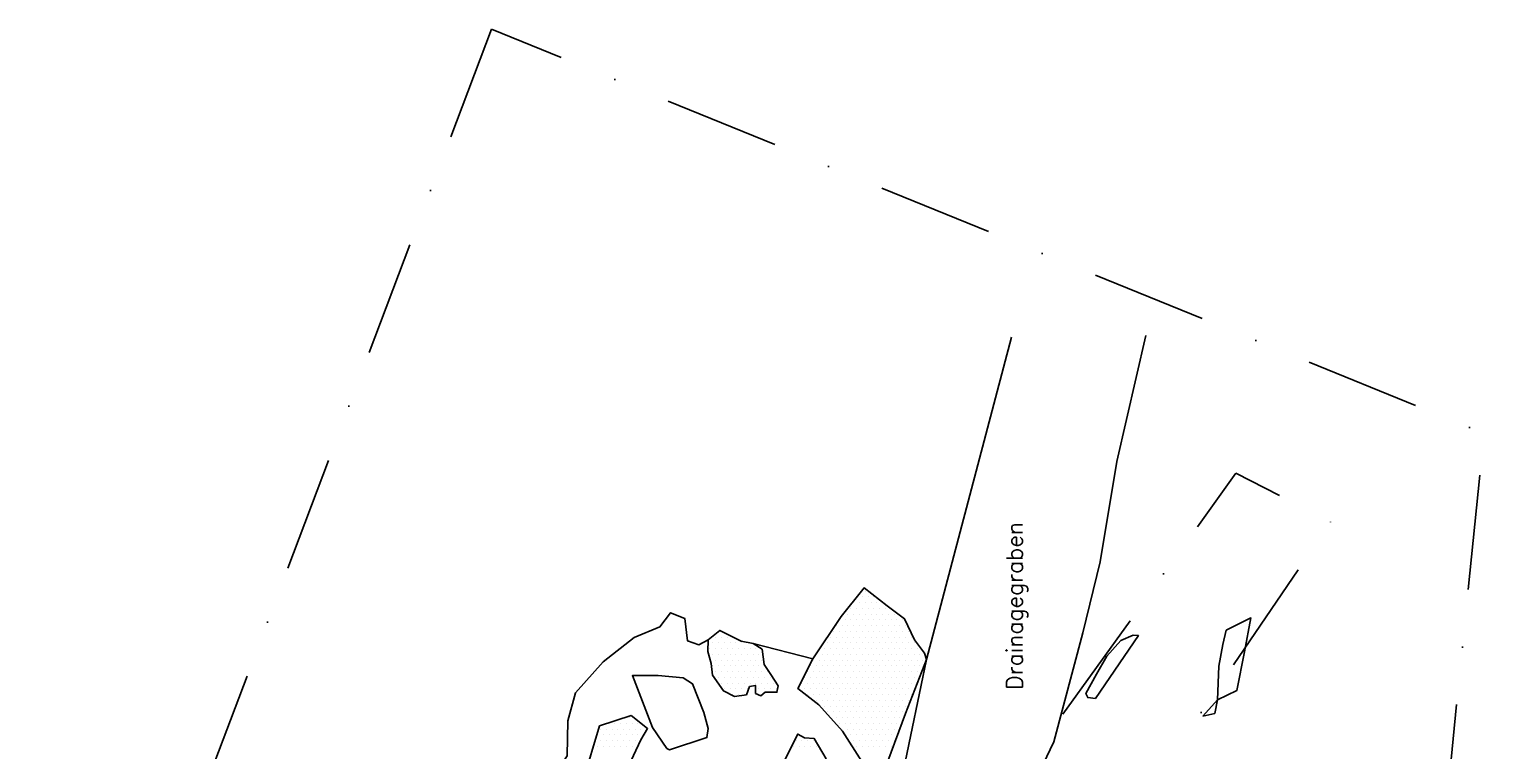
# Model space of a CAD drawing. Header units: metres. Extents: x -1264 to -948, y -1229 to -834.
# Drawn here: x -1263.5 to -947.5, y -991 to -834.2 of the extents above; entities that cross this region are included whole.
import ezdxf

# ---------------------------------------------------------------- set-up
doc = ezdxf.new("R2010")
doc.units = ezdxf.units.M
doc.header["$LTSCALE"] = 25
doc.header["$MEASUREMENT"] = 0
doc.linetypes.add('STRICHPUNKTX2', pattern=[2, 1, -0.5, 0, -0.5])
doc.layers.get('0').update_dxf_attribs({"linetype": 'CONTINUOUS'})
for name, color, linetype in [('BEFUND', 1, 'CONTINUOUS'), ('BEFUNDSCHRAFF', 1, 'CONTINUOUS'), ('GRABUNGSGRENZE', 3, 'STRICHPUNKTX2'), ('STEINE', 4, 'CONTINUOUS'), ('STEINESCHRAFF', 4, 'CONTINUOUS')]:
    doc.layers.add(name, color=color, linetype=linetype)
doc.styles.get("Standard").update_dxf_attribs({"font": 'txt.shx'})

# ---------------------------------------------------------------- blocks, each defined once
blk = doc.blocks.new('*X4')
at = {"color": 0}
for p, q in [((-1081.875, -956.25), (-1081.875, -956.25)), ((-1085, -960), (-1085, -960)), ((-1084.375, -958.75), (-1084.375, -958.75)), ((-1083.75, -960), (-1083.75, -960)), ((-1083.125, -958.75), (-1083.125, -958.75)), ((-1082.5, -957.5), (-1082.5, -957.5)), ((-1082.5, -960), (-1082.5, -960)), ((-1081.875, -958.75), (-1081.875, -958.75)), ((-1081.25, -957.5), (-1081.25, -957.5)), ((-1081.25, -960), (-1081.25, -960)), ((-1080.625, -958.75), (-1080.625, -958.75)), ((-1080, -957.5), (-1080, -957.5)), ((-1080, -960), (-1080, -960)), ((-1079.375, -958.75), (-1079.375, -958.75)), ((-1078.75, -960), (-1078.75, -960)), ((-1078.125, -958.75), (-1078.125, -958.75)), ((-1077.5, -960), (-1077.5, -960)), ((-1087.5, -962.5), (-1087.5, -962.5)), ((-1086.25, -962.5), (-1086.25, -962.5)), ((-1085.625, -961.25), (-1085.625, -961.25)), ((-1085, -962.5), (-1085, -962.5)), ((-1084.375, -961.25), (-1084.375, -961.25)), ((-1083.75, -962.5), (-1083.75, -962.5)), ((-1083.125, -961.25), (-1083.125, -961.25)), ((-1082.5, -962.5), (-1082.5, -962.5)), ((-1081.875, -961.25), (-1081.875, -961.25)), ((-1081.25, -962.5), (-1081.25, -962.5)), ((-1080.625, -961.25), (-1080.625, -961.25)), ((-1080, -962.5), (-1080, -962.5)), ((-1079.375, -961.25), (-1079.375, -961.25)), ((-1078.75, -962.5), (-1078.75, -962.5)), ((-1078.125, -961.25), (-1078.125, -961.25)), ((-1077.5, -962.5), (-1077.5, -962.5)), ((-1076.875, -961.25), (-1076.875, -961.25)), ((-1076.25, -962.5), (-1076.25, -962.5)), ((-1075.625, -961.25), (-1075.625, -961.25)), ((-1075, -962.5), (-1075, -962.5)), ((-1073.75, -962.5), (-1073.75, -962.5)), ((-1114.375, -966.25), (-1114.375, -966.25)), ((-1113.125, -966.25), (-1113.125, -966.25)), ((-1111.875, -966.25), (-1111.875, -966.25)), ((-1110.625, -966.25), (-1110.625, -966.25)), ((-1089.375, -966.25), (-1089.375, -966.25)), ((-1088.75, -965), (-1088.75, -965)), ((-1088.125, -963.75), (-1088.125, -963.75)), ((-1088.125, -966.25), (-1088.125, -966.25)), ((-1087.5, -965), (-1087.5, -965)), ((-1086.875, -963.75), (-1086.875, -963.75)), ((-1086.875, -966.25), (-1086.875, -966.25)), ((-1086.25, -965), (-1086.25, -965)), ((-1085.625, -963.75), (-1085.625, -963.75)), ((-1085.625, -966.25), (-1085.625, -966.25)), ((-1085, -965), (-1085, -965)), ((-1084.375, -963.75), (-1084.375, -963.75)), ((-1084.375, -966.25), (-1084.375, -966.25)), ((-1083.75, -965), (-1083.75, -965)), ((-1083.125, -963.75), (-1083.125, -963.75)), ((-1083.125, -966.25), (-1083.125, -966.25)), ((-1082.5, -965), (-1082.5, -965)), ((-1081.875, -963.75), (-1081.875, -963.75)), ((-1081.875, -966.25), (-1081.875, -966.25)), ((-1081.25, -965), (-1081.25, -965)), ((-1080.625, -963.75), (-1080.625, -963.75)), ((-1080.625, -966.25), (-1080.625, -966.25)), ((-1080, -965), (-1080, -965)), ((-1079.375, -963.75), (-1079.375, -963.75)), ((-1079.375, -966.25), (-1079.375, -966.25)), ((-1078.75, -965), (-1078.75, -965)), ((-1078.125, -963.75), (-1078.125, -963.75)), ((-1078.125, -966.25), (-1078.125, -966.25)), ((-1077.5, -965), (-1077.5, -965)), ((-1076.875, -963.75), (-1076.875, -963.75)), ((-1076.875, -966.25), (-1076.875, -966.25)), ((-1076.25, -965), (-1076.25, -965)), ((-1075.625, -963.75), (-1075.625, -963.75)), ((-1075.625, -966.25), (-1075.625, -966.25)), ((-1075, -965), (-1075, -965)), ((-1074.375, -963.75), (-1074.375, -963.75)), ((-1074.375, -966.25), (-1074.375, -966.25)), ((-1073.75, -965), (-1073.75, -965)), ((-1073.125, -963.75), (-1073.125, -963.75)), ((-1073.125, -966.25), (-1073.125, -966.25)), ((-1072.5, -965), (-1072.5, -965)), ((-1071.875, -966.25), (-1071.875, -966.25)), ((-1115.625, -968.75), (-1115.625, -968.75)), ((-1115, -967.5), (-1115, -967.5)), ((-1115, -970), (-1115, -970)), ((-1114.375, -968.75), (-1114.375, -968.75)), ((-1113.75, -967.5), (-1113.75, -967.5)), ((-1113.75, -970), (-1113.75, -970)), ((-1113.125, -968.75), (-1113.125, -968.75)), ((-1112.5, -967.5), (-1112.5, -967.5)), ((-1112.5, -970), (-1112.5, -970)), ((-1111.875, -968.75), (-1111.875, -968.75)), ((-1111.25, -967.5), (-1111.25, -967.5)), ((-1111.25, -970), (-1111.25, -970)), ((-1110.625, -968.75), (-1110.625, -968.75)), ((-1110, -967.5), (-1110, -967.5)), ((-1110, -970), (-1110, -970)), ((-1109.375, -968.75), (-1109.375, -968.75)), ((-1108.75, -967.5), (-1108.75, -967.5)), ((-1108.75, -970), (-1108.75, -970)), ((-1108.125, -968.75), (-1108.125, -968.75)), ((-1107.5, -967.5), (-1107.5, -967.5)), ((-1107.5, -970), (-1107.5, -970)), ((-1106.875, -968.75), (-1106.875, -968.75)), ((-1106.25, -970), (-1106.25, -970)), ((-1105.625, -968.75), (-1105.625, -968.75)), ((-1105, -970), (-1105, -970)), ((-1092.5, -970), (-1092.5, -970)), ((-1091.25, -970), (-1091.25, -970)), ((-1090.625, -968.75), (-1090.625, -968.75)), ((-1090, -967.5), (-1090, -967.5)), ((-1090, -970), (-1090, -970)), ((-1089.375, -968.75), (-1089.375, -968.75)), ((-1088.75, -967.5), (-1088.75, -967.5)), ((-1088.75, -970), (-1088.75, -970)), ((-1088.125, -968.75), (-1088.125, -968.75)), ((-1087.5, -967.5), (-1087.5, -967.5)), ((-1087.5, -970), (-1087.5, -970)), ((-1086.875, -968.75), (-1086.875, -968.75)), ((-1086.25, -967.5), (-1086.25, -967.5)), ((-1086.25, -970), (-1086.25, -970)), ((-1085.625, -968.75), (-1085.625, -968.75)), ((-1085, -967.5), (-1085, -967.5)), ((-1085, -970), (-1085, -970)), ((-1084.375, -968.75), (-1084.375, -968.75)), ((-1083.75, -967.5), (-1083.75, -967.5)), ((-1083.75, -970), (-1083.75, -970)), ((-1083.125, -968.75), (-1083.125, -968.75)), ((-1082.5, -967.5), (-1082.5, -967.5)), ((-1082.5, -970), (-1082.5, -970)), ((-1081.875, -968.75), (-1081.875, -968.75)), ((-1081.25, -967.5), (-1081.25, -967.5)), ((-1081.25, -970), (-1081.25, -970)), ((-1080.625, -968.75), (-1080.625, -968.75)), ((-1080, -967.5), (-1080, -967.5)), ((-1080, -970), (-1080, -970)), ((-1079.375, -968.75), (-1079.375, -968.75)), ((-1078.75, -967.5), (-1078.75, -967.5)), ((-1078.75, -970), (-1078.75, -970)), ((-1078.125, -968.75), (-1078.125, -968.75)), ((-1077.5, -967.5), (-1077.5, -967.5)), ((-1077.5, -970), (-1077.5, -970)), ((-1076.875, -968.75), (-1076.875, -968.75)), ((-1076.25, -967.5), (-1076.25, -967.5)), ((-1076.25, -970), (-1076.25, -970)), ((-1075.625, -968.75), (-1075.625, -968.75)), ((-1075, -967.5), (-1075, -967.5)), ((-1075, -970), (-1075, -970)), ((-1074.375, -968.75), (-1074.375, -968.75)), ((-1073.75, -967.5), (-1073.75, -967.5)), ((-1073.75, -970), (-1073.75, -970)), ((-1073.125, -968.75), (-1073.125, -968.75)), ((-1072.5, -967.5), (-1072.5, -967.5)), ((-1072.5, -970), (-1072.5, -970)), ((-1071.875, -968.75), (-1071.875, -968.75)), ((-1071.25, -967.5), (-1071.25, -967.5)), ((-1071.25, -970), (-1071.25, -970)), ((-1070.625, -968.75), (-1070.625, -968.75)), ((-1070, -970), (-1070, -970)), ((-1115, -972.5), (-1115, -972.5)), ((-1114.375, -971.25), (-1114.375, -971.25)), ((-1113.75, -972.5), (-1113.75, -972.5)), ((-1113.125, -971.25), (-1113.125, -971.25)), ((-1112.5, -972.5), (-1112.5, -972.5)), ((-1111.875, -971.25), (-1111.875, -971.25)), ((-1111.25, -972.5), (-1111.25, -972.5)), ((-1110.625, -971.25), (-1110.625, -971.25)), ((-1110, -972.5), (-1110, -972.5)), ((-1109.375, -971.25), (-1109.375, -971.25)), ((-1108.75, -972.5), (-1108.75, -972.5)), ((-1108.125, -971.25), (-1108.125, -971.25)), ((-1107.5, -972.5), (-1107.5, -972.5)), ((-1106.875, -971.25), (-1106.875, -971.25)), ((-1106.25, -972.5), (-1106.25, -972.5)), ((-1105.625, -971.25), (-1105.625, -971.25)), ((-1105, -972.5), (-1105, -972.5)), ((-1104.375, -971.25), (-1104.375, -971.25)), ((-1103.75, -972.5), (-1103.75, -972.5)), ((-1093.75, -972.5), (-1093.75, -972.5)), ((-1093.125, -971.25), (-1093.125, -971.25)), ((-1092.5, -972.5), (-1092.5, -972.5)), ((-1091.875, -971.25), (-1091.875, -971.25)), ((-1091.25, -972.5), (-1091.25, -972.5)), ((-1090.625, -971.25), (-1090.625, -971.25)), ((-1090, -972.5), (-1090, -972.5)), ((-1089.375, -971.25), (-1089.375, -971.25)), ((-1088.75, -972.5), (-1088.75, -972.5)), ((-1088.125, -971.25), (-1088.125, -971.25)), ((-1087.5, -972.5), (-1087.5, -972.5)), ((-1086.875, -971.25), (-1086.875, -971.25)), ((-1086.25, -972.5), (-1086.25, -972.5)), ((-1085.625, -971.25), (-1085.625, -971.25)), ((-1085, -972.5), (-1085, -972.5)), ((-1084.375, -971.25), (-1084.375, -971.25)), ((-1083.75, -972.5), (-1083.75, -972.5)), ((-1083.125, -971.25), (-1083.125, -971.25)), ((-1082.5, -972.5), (-1082.5, -972.5)), ((-1081.875, -971.25), (-1081.875, -971.25)), ((-1081.25, -972.5), (-1081.25, -972.5)), ((-1080.625, -971.25), (-1080.625, -971.25)), ((-1080, -972.5), (-1080, -972.5)), ((-1079.375, -971.25), (-1079.375, -971.25)), ((-1078.75, -972.5), (-1078.75, -972.5)), ((-1078.125, -971.25), (-1078.125, -971.25)), ((-1077.5, -972.5), (-1077.5, -972.5)), ((-1076.875, -971.25), (-1076.875, -971.25)), ((-1076.25, -972.5), (-1076.25, -972.5)), ((-1075.625, -971.25), (-1075.625, -971.25)), ((-1075, -972.5), (-1075, -972.5)), ((-1074.375, -971.25), (-1074.375, -971.25)), ((-1073.75, -972.5), (-1073.75, -972.5)), ((-1073.125, -971.25), (-1073.125, -971.25)), ((-1072.5, -972.5), (-1072.5, -972.5)), ((-1071.875, -971.25), (-1071.875, -971.25)), ((-1071.25, -972.5), (-1071.25, -972.5)), ((-1070.625, -971.25), (-1070.625, -971.25)), ((-1070, -972.5), (-1070, -972.5)), ((-1069.375, -971.25), (-1069.375, -971.25)), ((-1114.375, -973.75), (-1114.375, -973.75)), ((-1113.75, -975), (-1113.75, -975)), ((-1113.125, -973.75), (-1113.125, -973.75)), ((-1113.125, -976.25), (-1113.125, -976.25)), ((-1112.5, -975), (-1112.5, -975)), ((-1111.875, -973.75), (-1111.875, -973.75)), ((-1111.875, -976.25), (-1111.875, -976.25)), ((-1111.25, -975), (-1111.25, -975)), ((-1110.625, -973.75), (-1110.625, -973.75)), ((-1110.625, -976.25), (-1110.625, -976.25)), ((-1110, -975), (-1110, -975)), ((-1109.375, -973.75), (-1109.375, -973.75)), ((-1109.375, -976.25), (-1109.375, -976.25)), ((-1108.75, -975), (-1108.75, -975)), ((-1108.125, -973.75), (-1108.125, -973.75)), ((-1108.125, -976.25), (-1108.125, -976.25)), ((-1107.5, -975), (-1107.5, -975)), ((-1106.875, -973.75), (-1106.875, -973.75)), ((-1106.875, -976.25), (-1106.875, -976.25)), ((-1106.25, -975), (-1106.25, -975)), ((-1105.625, -973.75), (-1105.625, -973.75)), ((-1105.625, -976.25), (-1105.625, -976.25)), ((-1105, -975), (-1105, -975)), ((-1104.375, -973.75), (-1104.375, -973.75)), ((-1104.375, -976.25), (-1104.375, -976.25)), ((-1103.75, -975), (-1103.75, -975)), ((-1103.125, -973.75), (-1103.125, -973.75)), ((-1103.125, -976.25), (-1103.125, -976.25)), ((-1102.5, -975), (-1102.5, -975)), ((-1101.875, -976.25), (-1101.875, -976.25)), ((-1095.625, -976.25), (-1095.625, -976.25)), ((-1095, -975), (-1095, -975)), ((-1094.375, -973.75), (-1094.375, -973.75)), ((-1094.375, -976.25), (-1094.375, -976.25)), ((-1093.75, -975), (-1093.75, -975)), ((-1093.125, -973.75), (-1093.125, -973.75)), ((-1093.125, -976.25), (-1093.125, -976.25)), ((-1092.5, -975), (-1092.5, -975)), ((-1091.875, -973.75), (-1091.875, -973.75)), ((-1091.875, -976.25), (-1091.875, -976.25)), ((-1091.25, -975), (-1091.25, -975)), ((-1090.625, -973.75), (-1090.625, -973.75)), ((-1090.625, -976.25), (-1090.625, -976.25)), ((-1090, -975), (-1090, -975)), ((-1089.375, -973.75), (-1089.375, -973.75)), ((-1089.375, -976.25), (-1089.375, -976.25)), ((-1088.75, -975), (-1088.75, -975)), ((-1088.125, -973.75), (-1088.125, -973.75)), ((-1088.125, -976.25), (-1088.125, -976.25)), ((-1087.5, -975), (-1087.5, -975)), ((-1086.875, -973.75), (-1086.875, -973.75)), ((-1086.875, -976.25), (-1086.875, -976.25)), ((-1086.25, -975), (-1086.25, -975)), ((-1085.625, -973.75), (-1085.625, -973.75)), ((-1085.625, -976.25), (-1085.625, -976.25)), ((-1085, -975), (-1085, -975)), ((-1084.375, -973.75), (-1084.375, -973.75)), ((-1084.375, -976.25), (-1084.375, -976.25)), ((-1083.75, -975), (-1083.75, -975)), ((-1083.125, -973.75), (-1083.125, -973.75)), ((-1083.125, -976.25), (-1083.125, -976.25)), ((-1082.5, -975), (-1082.5, -975)), ((-1081.875, -973.75), (-1081.875, -973.75)), ((-1081.875, -976.25), (-1081.875, -976.25)), ((-1081.25, -975), (-1081.25, -975)), ((-1080.625, -973.75), (-1080.625, -973.75)), ((-1080.625, -976.25), (-1080.625, -976.25)), ((-1080, -975), (-1080, -975)), ((-1079.375, -973.75), (-1079.375, -973.75)), ((-1079.375, -976.25), (-1079.375, -976.25)), ((-1078.75, -975), (-1078.75, -975)), ((-1078.125, -973.75), (-1078.125, -973.75)), ((-1078.125, -976.25), (-1078.125, -976.25)), ((-1077.5, -975), (-1077.5, -975)), ((-1076.875, -973.75), (-1076.875, -973.75)), ((-1076.875, -976.25), (-1076.875, -976.25)), ((-1076.25, -975), (-1076.25, -975)), ((-1075.625, -973.75), (-1075.625, -973.75)), ((-1075.625, -976.25), (-1075.625, -976.25)), ((-1075, -975), (-1075, -975)), ((-1074.375, -973.75), (-1074.375, -973.75)), ((-1074.375, -976.25), (-1074.375, -976.25)), ((-1073.75, -975), (-1073.75, -975)), ((-1073.125, -973.75), (-1073.125, -973.75)), ((-1073.125, -976.25), (-1073.125, -976.25)), ((-1072.5, -975), (-1072.5, -975)), ((-1071.875, -973.75), (-1071.875, -973.75)), ((-1071.875, -976.25), (-1071.875, -976.25)), ((-1071.25, -975), (-1071.25, -975)), ((-1070.625, -973.75), (-1070.625, -973.75)), ((-1070.625, -976.25), (-1070.625, -976.25)), ((-1112.5, -977.5), (-1112.5, -977.5)), ((-1111.25, -977.5), (-1111.25, -977.5)), ((-1110.625, -978.75), (-1110.625, -978.75)), ((-1110, -977.5), (-1110, -977.5)), ((-1109.375, -978.75), (-1109.375, -978.75)), ((-1108.75, -977.5), (-1108.75, -977.5)), ((-1108.125, -978.75), (-1108.125, -978.75)), ((-1107.5, -977.5), (-1107.5, -977.5)), ((-1105, -977.5), (-1105, -977.5)), ((-1104.375, -978.75), (-1104.375, -978.75)), ((-1103.75, -977.5), (-1103.75, -977.5)), ((-1102.5, -977.5), (-1102.5, -977.5)), ((-1101.25, -977.5), (-1101.25, -977.5)), ((-1096.25, -977.5), (-1096.25, -977.5)), ((-1095, -977.5), (-1095, -977.5)), ((-1094.375, -978.75), (-1094.375, -978.75)), ((-1093.75, -977.5), (-1093.75, -977.5)), ((-1093.125, -978.75), (-1093.125, -978.75)), ((-1092.5, -977.5), (-1092.5, -977.5)), ((-1091.875, -978.75), (-1091.875, -978.75)), ((-1091.25, -977.5), (-1091.25, -977.5)), ((-1090.625, -978.75), (-1090.625, -978.75)), ((-1090, -977.5), (-1090, -977.5)), ((-1089.375, -978.75), (-1089.375, -978.75)), ((-1088.75, -977.5), (-1088.75, -977.5)), ((-1088.125, -978.75), (-1088.125, -978.75)), ((-1087.5, -977.5), (-1087.5, -977.5)), ((-1086.875, -978.75), (-1086.875, -978.75)), ((-1086.25, -977.5), (-1086.25, -977.5)), ((-1085.625, -978.75), (-1085.625, -978.75)), ((-1085, -977.5), (-1085, -977.5)), ((-1084.375, -978.75), (-1084.375, -978.75)), ((-1083.75, -977.5), (-1083.75, -977.5)), ((-1083.125, -978.75), (-1083.125, -978.75)), ((-1082.5, -977.5), (-1082.5, -977.5)), ((-1081.875, -978.75), (-1081.875, -978.75)), ((-1081.25, -977.5), (-1081.25, -977.5)), ((-1080.625, -978.75), (-1080.625, -978.75)), ((-1080, -977.5), (-1080, -977.5)), ((-1079.375, -978.75), (-1079.375, -978.75)), ((-1078.75, -977.5), (-1078.75, -977.5)), ((-1078.125, -978.75), (-1078.125, -978.75)), ((-1077.5, -977.5), (-1077.5, -977.5)), ((-1076.875, -978.75), (-1076.875, -978.75)), ((-1076.25, -977.5), (-1076.25, -977.5)), ((-1075.625, -978.75), (-1075.625, -978.75)), ((-1075, -977.5), (-1075, -977.5)), ((-1074.375, -978.75), (-1074.375, -978.75)), ((-1073.75, -977.5), (-1073.75, -977.5)), ((-1073.125, -978.75), (-1073.125, -978.75)), ((-1072.5, -977.5), (-1072.5, -977.5)), ((-1071.875, -978.75), (-1071.875, -978.75)), ((-1071.25, -977.5), (-1071.25, -977.5)), ((-1092.5, -980), (-1092.5, -980)), ((-1091.25, -980), (-1091.25, -980)), ((-1090.625, -981.25), (-1090.625, -981.25)), ((-1090, -980), (-1090, -980)), ((-1090, -982.5), (-1090, -982.5)), ((-1089.375, -981.25), (-1089.375, -981.25)), ((-1088.75, -980), (-1088.75, -980)), ((-1088.75, -982.5), (-1088.75, -982.5)), ((-1088.125, -981.25), (-1088.125, -981.25)), ((-1087.5, -980), (-1087.5, -980)), ((-1087.5, -982.5), (-1087.5, -982.5)), ((-1086.875, -981.25), (-1086.875, -981.25)), ((-1086.25, -980), (-1086.25, -980)), ((-1086.25, -982.5), (-1086.25, -982.5)), ((-1085.625, -981.25), (-1085.625, -981.25)), ((-1085, -980), (-1085, -980)), ((-1085, -982.5), (-1085, -982.5)), ((-1084.375, -981.25), (-1084.375, -981.25)), ((-1083.75, -980), (-1083.75, -980)), ((-1083.75, -982.5), (-1083.75, -982.5)), ((-1083.125, -981.25), (-1083.125, -981.25)), ((-1082.5, -980), (-1082.5, -980)), ((-1082.5, -982.5), (-1082.5, -982.5)), ((-1081.875, -981.25), (-1081.875, -981.25)), ((-1081.25, -980), (-1081.25, -980)), ((-1081.25, -982.5), (-1081.25, -982.5)), ((-1080.625, -981.25), (-1080.625, -981.25)), ((-1080, -980), (-1080, -980)), ((-1080, -982.5), (-1080, -982.5)), ((-1079.375, -981.25), (-1079.375, -981.25)), ((-1078.75, -980), (-1078.75, -980)), ((-1078.75, -982.5), (-1078.75, -982.5)), ((-1078.125, -981.25), (-1078.125, -981.25)), ((-1077.5, -980), (-1077.5, -980)), ((-1077.5, -982.5), (-1077.5, -982.5)), ((-1076.875, -981.25), (-1076.875, -981.25)), ((-1076.25, -980), (-1076.25, -980)), ((-1076.25, -982.5), (-1076.25, -982.5)), ((-1075.625, -981.25), (-1075.625, -981.25)), ((-1075, -980), (-1075, -980)), ((-1075, -982.5), (-1075, -982.5)), ((-1074.375, -981.25), (-1074.375, -981.25)), ((-1073.75, -980), (-1073.75, -980)), ((-1073.75, -982.5), (-1073.75, -982.5)), ((-1073.125, -981.25), (-1073.125, -981.25)), ((-1072.5, -980), (-1072.5, -980)), ((-1137.5, -985), (-1137.5, -985)), ((-1136.25, -985), (-1136.25, -985)), ((-1135, -985), (-1135, -985)), ((-1133.75, -985), (-1133.75, -985)), ((-1133.125, -983.75), (-1133.125, -983.75)), ((-1132.5, -985), (-1132.5, -985)), ((-1131.25, -985), (-1131.25, -985)), ((-1089.375, -983.75), (-1089.375, -983.75)), ((-1088.125, -983.75), (-1088.125, -983.75)), ((-1087.5, -985), (-1087.5, -985)), ((-1086.875, -983.75), (-1086.875, -983.75)), ((-1086.25, -985), (-1086.25, -985)), ((-1085.625, -983.75), (-1085.625, -983.75)), ((-1085, -985), (-1085, -985)), ((-1084.375, -983.75), (-1084.375, -983.75)), ((-1083.75, -985), (-1083.75, -985)), ((-1083.125, -983.75), (-1083.125, -983.75)), ((-1082.5, -985), (-1082.5, -985)), ((-1081.875, -983.75), (-1081.875, -983.75)), ((-1081.25, -985), (-1081.25, -985)), ((-1080.625, -983.75), (-1080.625, -983.75)), ((-1080, -985), (-1080, -985)), ((-1079.375, -983.75), (-1079.375, -983.75)), ((-1078.75, -985), (-1078.75, -985)), ((-1078.125, -983.75), (-1078.125, -983.75)), ((-1077.5, -985), (-1077.5, -985)), ((-1076.875, -983.75), (-1076.875, -983.75)), ((-1076.25, -985), (-1076.25, -985)), ((-1075.625, -983.75), (-1075.625, -983.75)), ((-1075, -985), (-1075, -985)), ((-1074.375, -983.75), (-1074.375, -983.75)), ((-1140, -987.5), (-1140, -987.5)), ((-1139.375, -986.25), (-1139.375, -986.25)), ((-1139.375, -988.75), (-1139.375, -988.75)), ((-1138.75, -987.5), (-1138.75, -987.5)), ((-1138.125, -986.25), (-1138.125, -986.25)), ((-1138.125, -988.75), (-1138.125, -988.75)), ((-1137.5, -987.5), (-1137.5, -987.5)), ((-1136.875, -986.25), (-1136.875, -986.25)), ((-1136.875, -988.75), (-1136.875, -988.75)), ((-1136.25, -987.5), (-1136.25, -987.5)), ((-1135.625, -986.25), (-1135.625, -986.25)), ((-1135.625, -988.75), (-1135.625, -988.75)), ((-1135, -987.5), (-1135, -987.5)), ((-1134.375, -986.25), (-1134.375, -986.25)), ((-1134.375, -988.75), (-1134.375, -988.75)), ((-1133.75, -987.5), (-1133.75, -987.5)), ((-1133.125, -986.25), (-1133.125, -986.25)), ((-1133.125, -988.75), (-1133.125, -988.75)), ((-1132.5, -987.5), (-1132.5, -987.5)), ((-1131.875, -986.25), (-1131.875, -986.25)), ((-1131.875, -988.75), (-1131.875, -988.75)), ((-1131.25, -987.5), (-1131.25, -987.5)), ((-1130.625, -986.25), (-1130.625, -986.25)), ((-1130, -987.5), (-1130, -987.5)), ((-1129.375, -986.25), (-1129.375, -986.25)), ((-1096.875, -988.75), (-1096.875, -988.75)), ((-1095.625, -988.75), (-1095.625, -988.75)), ((-1094.375, -988.75), (-1094.375, -988.75)), ((-1093.125, -988.75), (-1093.125, -988.75)), ((-1086.875, -986.25), (-1086.875, -986.25)), ((-1086.25, -987.5), (-1086.25, -987.5)), ((-1085.625, -986.25), (-1085.625, -986.25)), ((-1085, -987.5), (-1085, -987.5)), ((-1084.375, -986.25), (-1084.375, -986.25)), ((-1084.375, -988.75), (-1084.375, -988.75)), ((-1083.75, -987.5), (-1083.75, -987.5)), ((-1083.125, -986.25), (-1083.125, -986.25)), ((-1083.125, -988.75), (-1083.125, -988.75)), ((-1082.5, -987.5), (-1082.5, -987.5)), ((-1081.875, -986.25), (-1081.875, -986.25)), ((-1081.875, -988.75), (-1081.875, -988.75)), ((-1081.25, -987.5), (-1081.25, -987.5)), ((-1080.625, -986.25), (-1080.625, -986.25)), ((-1080.625, -988.75), (-1080.625, -988.75)), ((-1080, -987.5), (-1080, -987.5)), ((-1079.375, -986.25), (-1079.375, -986.25)), ((-1079.375, -988.75), (-1079.375, -988.75)), ((-1078.75, -987.5), (-1078.75, -987.5)), ((-1078.125, -986.25), (-1078.125, -986.25)), ((-1078.125, -988.75), (-1078.125, -988.75)), ((-1077.5, -987.5), (-1077.5, -987.5)), ((-1076.875, -986.25), (-1076.875, -986.25)), ((-1076.875, -988.75), (-1076.875, -988.75)), ((-1076.25, -987.5), (-1076.25, -987.5)), ((-1075.625, -986.25), (-1075.625, -986.25)), ((-1075.625, -988.75), (-1075.625, -988.75)), ((-1075, -987.5), (-1075, -987.5)), ((-1140, -990), (-1140, -990)), ((-1138.75, -990), (-1138.75, -990)), ((-1137.5, -990), (-1137.5, -990)), ((-1136.25, -990), (-1136.25, -990)), ((-1135, -990), (-1135, -990)), ((-1133.75, -990), (-1133.75, -990)), ((-1132.5, -990), (-1132.5, -990)), ((-1097.5, -990), (-1097.5, -990)), ((-1096.25, -990), (-1096.25, -990)), ((-1095, -990), (-1095, -990)), ((-1093.75, -990), (-1093.75, -990)), ((-1092.5, -990), (-1092.5, -990)), ((-1083.75, -990), (-1083.75, -990)), ((-1082.5, -990), (-1082.5, -990)), ((-1081.25, -990), (-1081.25, -990)), ((-1080, -990), (-1080, -990)), ((-1078.75, -990), (-1078.75, -990)), ((-1077.5, -990), (-1077.5, -990)), ((-1076.25, -990), (-1076.25, -990))]:
    blk.add_line(p, q, dxfattribs=at)

msp = doc.modelspace()

# ---------------------------------------------------------------- linework, layer by layer
at = {"layer": 'BEFUND'}
for points in [[(-1074.12, -1010.39), (-1073.57, -995.19), (-1068.54, -971.16), (-1050.09, -901.13)], [(-1020.97, -900.7), (-1027.27, -928.09), (-1030.87, -949.92), (-1034.63, -965.37), (-1040.94, -988.99), (-1049.39, -1006.8), (-1051.26, -1025.92), (-1051.35, -1040.1), (-1059.91, -1106.71)], [(-1150, -1020.24), (-1151.02, -1015.5), (-1151.03, -1012.13), (-1152.41, -1008.31), (-1151.34, -998.98), (-1146.6, -992.09), (-1146.46, -984.49), (-1144.78, -978.37), (-1138.77, -971.63), (-1132.09, -966.32), (-1126.48, -964.07), (-1124.19, -960.96), (-1121.03, -962.23), (-1120.46, -967.08), (-1118.01, -967.94), (-1116.03, -966.87)], [(-1106.23, -967.68), (-1093.28, -970.98)]]:
    msp.add_lwpolyline(points, dxfattribs=at)
at = {"layer": 'GRABUNGSGRENZE', "flags": 128}
for points in [[(-1163.08, -834.15), (-1263.48, -1100.24), (-1230.83, -1111.48), (-1215.36, -1121.36), (-1180.96, -1142.04)], [(-1180.96, -1142.04), (-1157.9, -1144.28), (-1123.31, -1164.29), (-973.17, -1228.84), (-968.65, -1071.55), (-955.65, -1003.05), (-947.51, -922), (-1163.08, -834.15)], [(-1157.9, -1144.28), (-1092.59, -1057.83), (-1001.36, -930.62), (-980.8, -941.26), (-1076.66, -1082.3), (-1123.31, -1164.29)]]:
    msp.add_lwpolyline(points, dxfattribs=at)
at = {"layer": 'STEINE'}
for points in [[(-1087.11, -961.8), (-1082.12, -955.57), (-1077.12, -959.44), (-1073.34, -962.29), (-1071.2, -966.83), (-1069, -969.74), (-1068.54, -971.16), (-1073.17, -982.85), (-1076.99, -993.25), (-1082.65, -993.26), (-1086.79, -986.68), (-1091.94, -980.98), (-1096.54, -977.41), (-1093.28, -970.98), (-1087.11, -961.8)], [(-1005.4, -979.89), (-1005.1, -972.59), (-1004.18, -967.9), (-1003.47, -964.79), (-998.12, -962.08), (-999.54, -969.43), (-1001.17, -977.84), (-1005.4, -979.89)], [(-1107.65, -978.8), (-1110.25, -979.15), (-1112.7, -977.93), (-1115.05, -974.57), (-1115.36, -971.97), (-1116.07, -969.42), (-1116.03, -966.87), (-1113.43, -964.83), (-1108.83, -967.12), (-1106.23, -967.68), (-1104.24, -968.9), (-1103.83, -972.21), (-1102.35, -974.41), (-1100.82, -976.85), (-1101.07, -978.23), (-1103.62, -978.23), (-1104.54, -979), (-1105.71, -978.49), (-1105.72, -976.75), (-1106.99, -977.01), (-1107.65, -978.8)], [(-1031.87, -979.6), (-1033.55, -979.4), (-1033.96, -978.53), (-1031.67, -974.3), (-1029.43, -970.42), (-1026.37, -967), (-1023.67, -965.82), (-1022.54, -965.93), (-1031.87, -979.6)], [(-1124.98, -990.44), (-1128.1, -985.9), (-1132.44, -974.63), (-1126.88, -974.63), (-1121.42, -975.08), (-1119.38, -976.41), (-1116.93, -982.68), (-1116.01, -986.1), (-1116.26, -988.08), (-1124.37, -990.74), (-1124.98, -990.44)], [(-1008.56, -983.46), (-1005.4, -979.89), (-1005.96, -982.84), (-1008.56, -983.46)], [(-1132.69, -983.3), (-1139.57, -985.55), (-1143.18, -997.39), (-1144.55, -1004.53), (-1146.59, -1010.55), (-1142.77, -1009.78), (-1138.89, -1005.24), (-1134.92, -997.74), (-1130.64, -988.56), (-1129.17, -986.16), (-1132.69, -983.3)], [(-1101.11, -996.39), (-1096.53, -987.35), (-1095.1, -988.12), (-1092.96, -988.32), (-1090.4, -992.7), (-1091.68, -995.92), (-1091.88, -998.83), (-1092.74, -1001.07), (-1094.12, -1000.82), (-1095.34, -999.08), (-1101.11, -996.39)]]:
    msp.add_lwpolyline(points, dxfattribs=at)

# ---------------------------------------------------------------- block references
at = {"layer": 'STEINESCHRAFF'}
msp.add_blockref('*X4', (0, 0), dxfattribs=at)

# ---------------------------------------------------------------- texts
at = {"layer": 'BEFUNDSCHRAFF'}
msp.add_text('Drainagegraben', height=3.5, rotation=90, dxfattribs=at).set_placement((-1047.7, -977.73))

doc.saveas('drawing.dxf')
